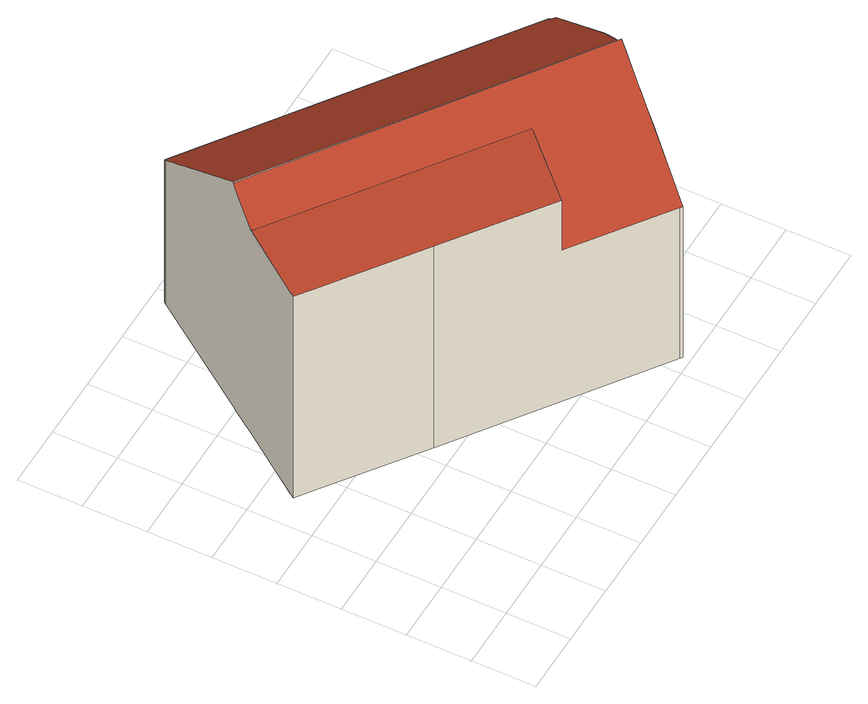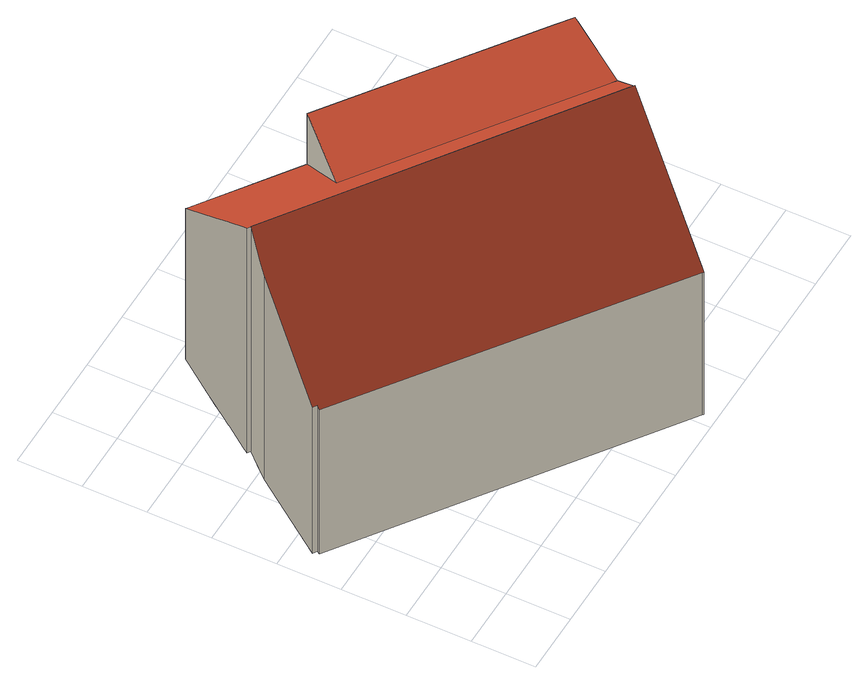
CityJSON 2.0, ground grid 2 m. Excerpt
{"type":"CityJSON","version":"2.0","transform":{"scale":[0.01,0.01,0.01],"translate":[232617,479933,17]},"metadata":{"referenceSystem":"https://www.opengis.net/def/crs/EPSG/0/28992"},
"CityObjects":{
"building1":{"type":"Building","attributes":{"measuredHeight":25.78,"roofType":"slanted","storeysAboveGround":2,"storeysBelowGround":0,"yearOfConstruction":1970,"name":"Building 4906-605","class":"Residential","usage":"Pand in gebruik","is_single_part":"1","3dbag_tile":"3dbag_v210908_fd2cee53_4906","n_adjacent_buildings":0,"footprint_area":94.49,"bag_net_internal_area":170,"lod2_volume":728.94,"lod_max":2,"+energy-function":["woonfunctie"],"+energy-buildingType":"SFH","bdg_in_calculation":"yes"},"geometry":[{"type":"MultiSurface","lod":"2","boundaries":[[[0,1,2,3,4,5,6,7,8,9,10,11,12,13,14,15,16,17,18,19,20,21,22,23,24,25]],[[26,27,28,29,30,31,32,33,34,35,36,37,38]],[[39,40,41,42,43,44,45,46,47,48,49,50,51,52,53,54,55,56,57,58,59,60,61]],[[62,63,64,56,55,54,53,65,66,67,68,69]],[[34,14,13,35]],[[33,15,14,34]],[[35,13,12,36]],[[45,19,18,46]],[[36,12,11,37]],[[52,65,53]],[[37,11,10,38]],[[17,16,32,31,30,46,18]],[[53,54,55,54]],[[60,1,0,61]],[[67,5,4,3,69,68]],[[32,16,15,33]],[[26,50,49,48,47,46,30,29,28,27]],[[61,0,25,24,23,22,21,20,19,45,44,43,42,41,40,39]],[[62,59,58,57,56,64,63]],[[6,5,67,66,65,52,51,50,26,38,10,9,8,7]],[[69,3,2,1,60,59,62]]],"semantics":{"surfaces":[{"type":"GroundSurface"},{"type":"RoofSurface"},{"type":"WallSurface"}],"values":[0,1,1,1,2,2,2,2,2,2,2,2,2,2,2,2,2,2,2,2,2]}}]}
},
"vertices":[
[1056,24,62],[1047,31,62],[756,238,62],[442,463,62],[149,674,62],[99,710,62],[112,729,62],[254,925,62],[306,999,62],[317,1013,62],[561,1352,62],[567,1360,62],[571,1357,62],[1513,685,62],[1508,676,62],[1520,667,62],[1342,421,62],[1322,398,62],[1270,342,62],[1280,335,62],[1268,318,62],[1216,246,62],[1213,242,62],[1189,209,62],[1165,175,62],[1066,39,62],[317,1013,967],[333,1002,967],[737,717,968],[1027,513,968],[1270,342,969],[1322,398,909],[1342,421,886],[1520,667,650],[1508,676,650],[1513,685,642],[571,1357,635],[567,1360,635],[561,1352,643],[1066,39,683],[1165,175,814],[1189,209,847],[1213,242,879],[1216,246,882],[1268,318,952],[1280,335,967],[1270,342,967],[1027,513,966],[737,717,965],[333,1002,963],[317,1013,963],[306,999,949],[254,925,879],[266,916,878],[272,912,878],[565,702,878],[947,431,878],[921,406,851],[771,253,686],[756,238,670],[1047,31,669],[1056,24,669],[756,238,873],[771,253,874],[921,406,878],[254,925,878],[112,729,873],[99,710,873],[149,674,873],[442,463,873]
]}
